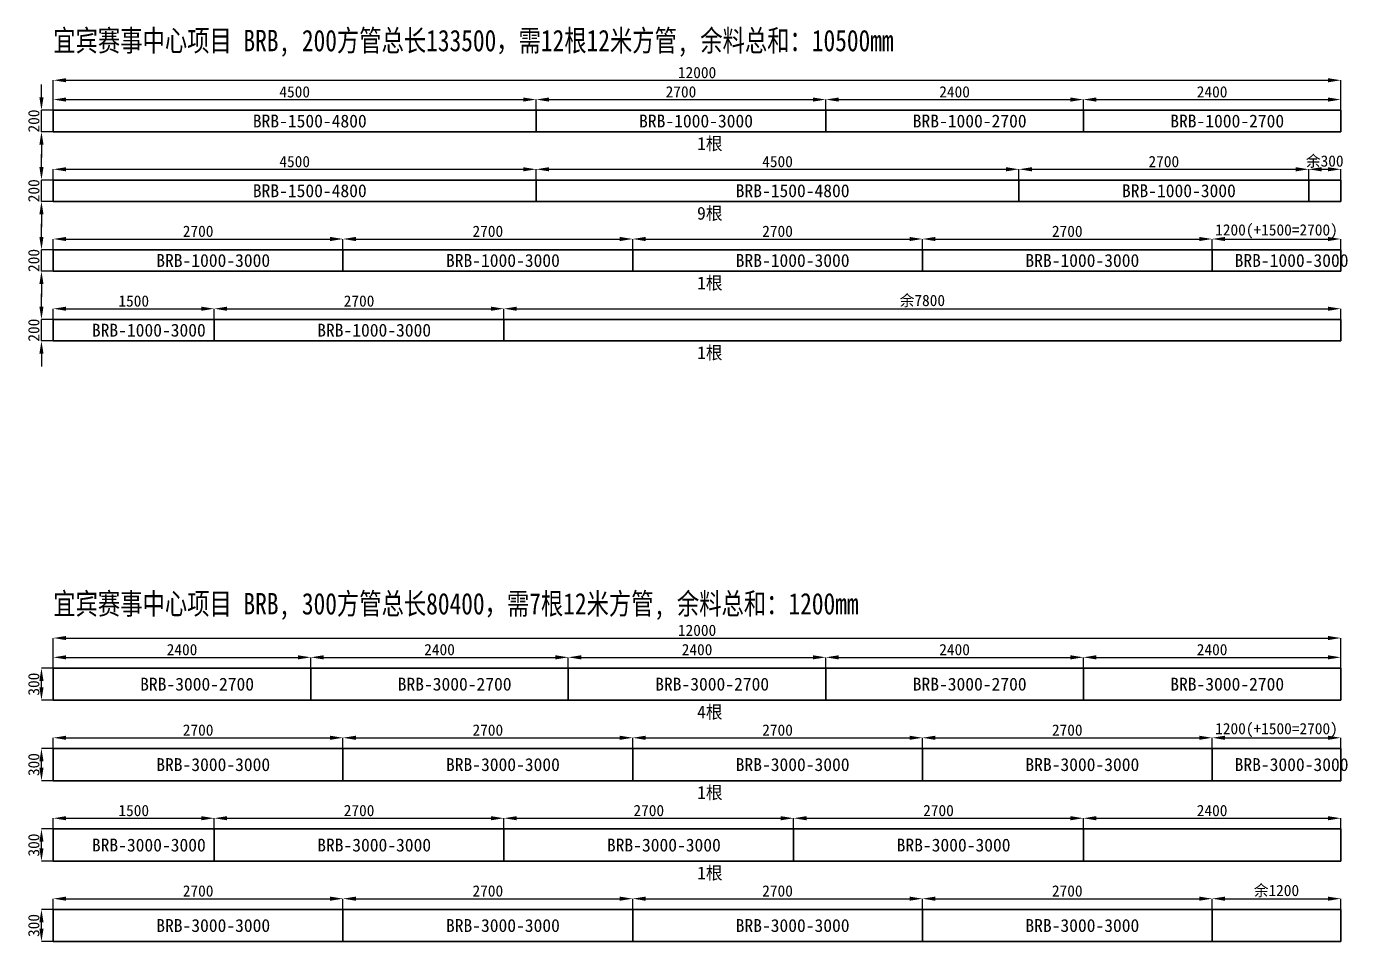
# Model space of a CAD drawing. Header units: metres. Extents: x -250 to 12240, y -15473 to 1732.
# Drawn here: x -250 to 12063, y -6800 to 1732 of the extents above; entities that cross this region are included whole.
import ezdxf

# ---------------------------------------------------------------- set-up
doc = ezdxf.new("R2010")
doc.units = ezdxf.units.M
for name, color, linetype in [('DIMENSION', 3, 'Continuous'), ('TEXT', 3, 'Continuous'), ('TUBE', 3, 'Continuous')]:
    doc.layers.add(name, color=color, linetype=linetype)
doc.dimstyles.get("Standard").update_dxf_attribs({"dimscale": 30, "dimtxt": 3.5, "dimasz": 4, "dimexe": 1.25, "dimexo": 0, "dimtad": 1, "dimcen": 2.5, "dimazin": 3, "dimtfac": 1, "dimtmove": 0, "dimatfit": 3})

# ---------------------------------------------------------------- blocks, each defined once
blk = doc.blocks.new('_CLOSEDFILLED')
at = {"color": 0, "linetype": 'BYBLOCK'}
blk.add_solid([(-1, 0.16), (0, 0), (-1, -0.16)], dxfattribs=at)
blk = doc.blocks.new('*D1')
at = {"color": 0}
for p, q in [((-110, 1070), (-110, 1190)), ((-110, 750), (-110, 950)), ((-110, 630), (-110, 510))]:
    blk.add_line(p, q, dxfattribs=at)
at = {"color": 3}
for p, q in [((10, 950), (-110, 950)), ((10, 750), (-110, 750))]:
    blk.add_line(p, q, dxfattribs=at)
at = {"layer": 'Defpoints'}
for p in [(10, 950), (-110, 750), (10, 750)]:
    blk.add_point(p, dxfattribs=at)
at = {"layer": 'DIMENSION', "color": 0, "xscale": 120, "yscale": 120}
for p, rotation in [((-110, 950), 270), ((-110, 750), 90)]:
    blk.add_blockref('_CLOSEDFILLED', p, dxfattribs=dict(at, rotation=rotation))
at = {"layer": 'DIMENSION', "color": 3, "insert": (-181.25, 850), "char_height": 105, "attachment_point": 5, "rotation": 90}
blk.add_mtext('200', dxfattribs=at)
blk = doc.blocks.new('*D2')
at = {"color": 3}
for p, q in [((0, 950), (0, 1230)), ((12000, 950), (12000, 1230))]:
    blk.add_line(p, q, dxfattribs=at)
at = {"color": 0}
blk.add_line((120, 1230), (11880, 1230), dxfattribs=at)
at = {"layer": 'Defpoints'}
for p in [(0, 1230), (0, 950), (12000, 950)]:
    blk.add_point(p, dxfattribs=at)
at = {"layer": 'DIMENSION', "color": 0, "xscale": 120, "yscale": 120, "rotation": 180}
blk.add_blockref('_CLOSEDFILLED', (0, 1230), dxfattribs=at)
at = {"layer": 'DIMENSION', "color": 0, "xscale": 120, "yscale": 120}
blk.add_blockref('_CLOSEDFILLED', (12000, 1230), dxfattribs=at)
at = {"layer": 'DIMENSION', "color": 3, "insert": (6000, 1301.25), "char_height": 105, "attachment_point": 5}
blk.add_mtext('12000', dxfattribs=at)
blk = doc.blocks.new('*D3')
at = {"color": 3}
for p, q in [((0, 950), (0, 1050)), ((4500, 950), (4500, 1050))]:
    blk.add_line(p, q, dxfattribs=at)
at = {"color": 0}
blk.add_line((120, 1050), (4380, 1050), dxfattribs=at)
at = {"layer": 'Defpoints'}
for p in [(0, 1050), (0, 950), (4500, 950)]:
    blk.add_point(p, dxfattribs=at)
at = {"layer": 'DIMENSION', "color": 0, "xscale": 120, "yscale": 120, "rotation": 180}
blk.add_blockref('_CLOSEDFILLED', (0, 1050), dxfattribs=at)
at = {"layer": 'DIMENSION', "color": 0, "xscale": 120, "yscale": 120}
blk.add_blockref('_CLOSEDFILLED', (4500, 1050), dxfattribs=at)
at = {"layer": 'DIMENSION', "color": 3, "insert": (2250, 1121.25), "char_height": 105, "attachment_point": 5}
blk.add_mtext('4500', dxfattribs=at)
blk = doc.blocks.new('*D4')
at = {"color": 3}
for p, q in [((4500, 950), (4500, 1050)), ((7200, 950), (7200, 1050))]:
    blk.add_line(p, q, dxfattribs=at)
at = {"color": 0}
blk.add_line((4620, 1050), (7080, 1050), dxfattribs=at)
at = {"layer": 'Defpoints'}
for p in [(4500, 1050), (4500, 950), (7200, 950)]:
    blk.add_point(p, dxfattribs=at)
at = {"layer": 'DIMENSION', "color": 0, "xscale": 120, "yscale": 120, "rotation": 180}
blk.add_blockref('_CLOSEDFILLED', (4500, 1050), dxfattribs=at)
at = {"layer": 'DIMENSION', "color": 0, "xscale": 120, "yscale": 120}
blk.add_blockref('_CLOSEDFILLED', (7200, 1050), dxfattribs=at)
at = {"layer": 'DIMENSION', "color": 3, "insert": (5850, 1121.25), "char_height": 105, "attachment_point": 5}
blk.add_mtext('2700', dxfattribs=at)
blk = doc.blocks.new('*D5')
at = {"color": 3}
for p, q in [((7200, 950), (7200, 1050)), ((9600, 950), (9600, 1050))]:
    blk.add_line(p, q, dxfattribs=at)
at = {"color": 0}
blk.add_line((7320, 1050), (9480, 1050), dxfattribs=at)
at = {"layer": 'Defpoints'}
for p in [(7200, 1050), (7200, 950), (9600, 950)]:
    blk.add_point(p, dxfattribs=at)
at = {"layer": 'DIMENSION', "color": 0, "xscale": 120, "yscale": 120, "rotation": 180}
blk.add_blockref('_CLOSEDFILLED', (7200, 1050), dxfattribs=at)
at = {"layer": 'DIMENSION', "color": 0, "xscale": 120, "yscale": 120}
blk.add_blockref('_CLOSEDFILLED', (9600, 1050), dxfattribs=at)
at = {"layer": 'DIMENSION', "color": 3, "insert": (8400, 1121.25), "char_height": 105, "attachment_point": 5}
blk.add_mtext('2400', dxfattribs=at)
blk = doc.blocks.new('*D6')
at = {"color": 3}
for p, q in [((9600, 950), (9600, 1050)), ((12000, 950), (12000, 1050))]:
    blk.add_line(p, q, dxfattribs=at)
at = {"color": 0}
blk.add_line((9720, 1050), (11880, 1050), dxfattribs=at)
at = {"layer": 'Defpoints'}
for p in [(9600, 1050), (9600, 950), (12000, 950)]:
    blk.add_point(p, dxfattribs=at)
at = {"layer": 'DIMENSION', "color": 0, "xscale": 120, "yscale": 120, "rotation": 180}
blk.add_blockref('_CLOSEDFILLED', (9600, 1050), dxfattribs=at)
at = {"layer": 'DIMENSION', "color": 0, "xscale": 120, "yscale": 120}
blk.add_blockref('_CLOSEDFILLED', (12000, 1050), dxfattribs=at)
at = {"layer": 'DIMENSION', "color": 3, "insert": (10800, 1121.25), "char_height": 105, "attachment_point": 5}
blk.add_mtext('2400', dxfattribs=at)
blk = doc.blocks.new('*D7')
at = {"color": 0}
for p, q in [((-110, 420), (-110, 540)), ((-110, 100), (-110, 300)), ((-110, -20), (-110, -140))]:
    blk.add_line(p, q, dxfattribs=at)
at = {"color": 3}
for p, q in [((10, 300), (-110, 300)), ((10, 100), (-110, 100))]:
    blk.add_line(p, q, dxfattribs=at)
at = {"layer": 'Defpoints'}
for p in [(10, 300), (-110, 100), (10, 100)]:
    blk.add_point(p, dxfattribs=at)
at = {"layer": 'DIMENSION', "color": 0, "xscale": 120, "yscale": 120}
for p, rotation in [((-110, 300), 270), ((-110, 100), 90)]:
    blk.add_blockref('_CLOSEDFILLED', p, dxfattribs=dict(at, rotation=rotation))
at = {"layer": 'DIMENSION', "color": 3, "insert": (-181.25, 200), "char_height": 105, "attachment_point": 5, "rotation": 90}
blk.add_mtext('200', dxfattribs=at)
blk = doc.blocks.new('*D8')
at = {"color": 3}
for p, q in [((0, 300), (0, 400)), ((4500, 300), (4500, 400))]:
    blk.add_line(p, q, dxfattribs=at)
at = {"color": 0}
blk.add_line((120, 400), (4380, 400), dxfattribs=at)
at = {"layer": 'Defpoints'}
for p in [(0, 400), (0, 300), (4500, 300)]:
    blk.add_point(p, dxfattribs=at)
at = {"layer": 'DIMENSION', "color": 0, "xscale": 120, "yscale": 120, "rotation": 180}
blk.add_blockref('_CLOSEDFILLED', (0, 400), dxfattribs=at)
at = {"layer": 'DIMENSION', "color": 0, "xscale": 120, "yscale": 120}
blk.add_blockref('_CLOSEDFILLED', (4500, 400), dxfattribs=at)
at = {"layer": 'DIMENSION', "color": 3, "insert": (2250, 471.25), "char_height": 105, "attachment_point": 5}
blk.add_mtext('4500', dxfattribs=at)
blk = doc.blocks.new('*D9')
at = {"color": 3}
for p, q in [((4500, 300), (4500, 400)), ((9000, 300), (9000, 400))]:
    blk.add_line(p, q, dxfattribs=at)
at = {"color": 0}
blk.add_line((4620, 400), (8880, 400), dxfattribs=at)
at = {"layer": 'Defpoints'}
for p in [(4500, 400), (4500, 300), (9000, 300)]:
    blk.add_point(p, dxfattribs=at)
at = {"layer": 'DIMENSION', "color": 0, "xscale": 120, "yscale": 120, "rotation": 180}
blk.add_blockref('_CLOSEDFILLED', (4500, 400), dxfattribs=at)
at = {"layer": 'DIMENSION', "color": 0, "xscale": 120, "yscale": 120}
blk.add_blockref('_CLOSEDFILLED', (9000, 400), dxfattribs=at)
at = {"layer": 'DIMENSION', "color": 3, "insert": (6750, 471.25), "char_height": 105, "attachment_point": 5}
blk.add_mtext('4500', dxfattribs=at)
blk = doc.blocks.new('*D10')
at = {"color": 3}
for p, q in [((9000, 300), (9000, 400)), ((11700, 300), (11700, 400))]:
    blk.add_line(p, q, dxfattribs=at)
at = {"color": 0}
blk.add_line((9120, 400), (11580, 400), dxfattribs=at)
at = {"layer": 'Defpoints'}
for p in [(9000, 400), (9000, 300), (11700, 300)]:
    blk.add_point(p, dxfattribs=at)
at = {"layer": 'DIMENSION', "color": 0, "xscale": 120, "yscale": 120, "rotation": 180}
blk.add_blockref('_CLOSEDFILLED', (9000, 400), dxfattribs=at)
at = {"layer": 'DIMENSION', "color": 0, "xscale": 120, "yscale": 120}
blk.add_blockref('_CLOSEDFILLED', (11700, 400), dxfattribs=at)
at = {"layer": 'DIMENSION', "color": 3, "insert": (10350, 471.25), "char_height": 105, "attachment_point": 5}
blk.add_mtext('2700', dxfattribs=at)
blk = doc.blocks.new('*D11')
at = {"color": 3}
for p, q in [((11700, 300), (11700, 400)), ((12000, 300), (12000, 400))]:
    blk.add_line(p, q, dxfattribs=at)
at = {"color": 0}
blk.add_line((11820, 400), (11880, 400), dxfattribs=at)
at = {"layer": 'Defpoints'}
for p in [(11700, 400), (11700, 300), (12000, 300)]:
    blk.add_point(p, dxfattribs=at)
at = {"layer": 'DIMENSION', "color": 0, "xscale": 120, "yscale": 120, "rotation": 180}
blk.add_blockref('_CLOSEDFILLED', (11700, 400), dxfattribs=at)
at = {"layer": 'DIMENSION', "color": 0, "xscale": 120, "yscale": 120}
blk.add_blockref('_CLOSEDFILLED', (12000, 400), dxfattribs=at)
at = {"layer": 'DIMENSION', "color": 3, "insert": (11850, 471.25), "char_height": 105, "attachment_point": 5}
blk.add_mtext('余300', dxfattribs=at)
blk = doc.blocks.new('*D12')
at = {"color": 0}
for p, q in [((-110, -230), (-110, -110)), ((-110, -550), (-110, -350)), ((-110, -670), (-110, -790))]:
    blk.add_line(p, q, dxfattribs=at)
at = {"color": 3}
for p, q in [((10, -350), (-110, -350)), ((10, -550), (-110, -550))]:
    blk.add_line(p, q, dxfattribs=at)
at = {"layer": 'Defpoints'}
for p in [(10, -350), (-110, -550), (10, -550)]:
    blk.add_point(p, dxfattribs=at)
at = {"layer": 'DIMENSION', "color": 0, "xscale": 120, "yscale": 120}
for p, rotation in [((-110, -350), 270), ((-110, -550), 90)]:
    blk.add_blockref('_CLOSEDFILLED', p, dxfattribs=dict(at, rotation=rotation))
at = {"layer": 'DIMENSION', "color": 3, "insert": (-181.25, -450), "char_height": 105, "attachment_point": 5, "rotation": 90}
blk.add_mtext('200', dxfattribs=at)
blk = doc.blocks.new('*D13')
at = {"color": 3}
for p, q in [((0, -350), (0, -250)), ((2700, -350), (2700, -250))]:
    blk.add_line(p, q, dxfattribs=at)
at = {"color": 0}
blk.add_line((120, -250), (2580, -250), dxfattribs=at)
at = {"layer": 'Defpoints'}
for p in [(0, -250), (0, -350), (2700, -350)]:
    blk.add_point(p, dxfattribs=at)
at = {"layer": 'DIMENSION', "color": 0, "xscale": 120, "yscale": 120, "rotation": 180}
blk.add_blockref('_CLOSEDFILLED', (0, -250), dxfattribs=at)
at = {"layer": 'DIMENSION', "color": 0, "xscale": 120, "yscale": 120}
blk.add_blockref('_CLOSEDFILLED', (2700, -250), dxfattribs=at)
at = {"layer": 'DIMENSION', "color": 3, "insert": (1350, -178.75), "char_height": 105, "attachment_point": 5}
blk.add_mtext('2700', dxfattribs=at)
blk = doc.blocks.new('*D14')
at = {"color": 3}
for p, q in [((2700, -350), (2700, -250)), ((5400, -350), (5400, -250))]:
    blk.add_line(p, q, dxfattribs=at)
at = {"color": 0}
blk.add_line((2820, -250), (5280, -250), dxfattribs=at)
at = {"layer": 'Defpoints'}
for p in [(2700, -250), (2700, -350), (5400, -350)]:
    blk.add_point(p, dxfattribs=at)
at = {"layer": 'DIMENSION', "color": 0, "xscale": 120, "yscale": 120, "rotation": 180}
blk.add_blockref('_CLOSEDFILLED', (2700, -250), dxfattribs=at)
at = {"layer": 'DIMENSION', "color": 0, "xscale": 120, "yscale": 120}
blk.add_blockref('_CLOSEDFILLED', (5400, -250), dxfattribs=at)
at = {"layer": 'DIMENSION', "color": 3, "insert": (4050, -178.75), "char_height": 105, "attachment_point": 5}
blk.add_mtext('2700', dxfattribs=at)
blk = doc.blocks.new('*D15')
at = {"color": 3}
for p, q in [((5400, -350), (5400, -250)), ((8100, -350), (8100, -250))]:
    blk.add_line(p, q, dxfattribs=at)
at = {"color": 0}
blk.add_line((5520, -250), (7980, -250), dxfattribs=at)
at = {"layer": 'Defpoints'}
for p in [(5400, -250), (5400, -350), (8100, -350)]:
    blk.add_point(p, dxfattribs=at)
at = {"layer": 'DIMENSION', "color": 0, "xscale": 120, "yscale": 120, "rotation": 180}
blk.add_blockref('_CLOSEDFILLED', (5400, -250), dxfattribs=at)
at = {"layer": 'DIMENSION', "color": 0, "xscale": 120, "yscale": 120}
blk.add_blockref('_CLOSEDFILLED', (8100, -250), dxfattribs=at)
at = {"layer": 'DIMENSION', "color": 3, "insert": (6750, -178.75), "char_height": 105, "attachment_point": 5}
blk.add_mtext('2700', dxfattribs=at)
blk = doc.blocks.new('*D16')
at = {"color": 3}
for p, q in [((8100, -350), (8100, -250)), ((10800, -350), (10800, -250))]:
    blk.add_line(p, q, dxfattribs=at)
at = {"color": 0}
blk.add_line((8220, -250), (10680, -250), dxfattribs=at)
at = {"layer": 'Defpoints'}
for p in [(8100, -250), (8100, -350), (10800, -350)]:
    blk.add_point(p, dxfattribs=at)
at = {"layer": 'DIMENSION', "color": 0, "xscale": 120, "yscale": 120, "rotation": 180}
blk.add_blockref('_CLOSEDFILLED', (8100, -250), dxfattribs=at)
at = {"layer": 'DIMENSION', "color": 0, "xscale": 120, "yscale": 120}
blk.add_blockref('_CLOSEDFILLED', (10800, -250), dxfattribs=at)
at = {"layer": 'DIMENSION', "color": 3, "insert": (9450, -178.75), "char_height": 105, "attachment_point": 5}
blk.add_mtext('2700', dxfattribs=at)
blk = doc.blocks.new('*D17')
at = {"color": 3}
for p, q in [((10800, -350), (10800, -250)), ((12000, -350), (12000, -250))]:
    blk.add_line(p, q, dxfattribs=at)
at = {"color": 0}
blk.add_line((10920, -250), (11880, -250), dxfattribs=at)
at = {"layer": 'Defpoints'}
for p in [(10800, -250), (10800, -350), (12000, -350)]:
    blk.add_point(p, dxfattribs=at)
at = {"layer": 'DIMENSION', "color": 0, "xscale": 120, "yscale": 120, "rotation": 180}
blk.add_blockref('_CLOSEDFILLED', (10800, -250), dxfattribs=at)
at = {"layer": 'DIMENSION', "color": 0, "xscale": 120, "yscale": 120}
blk.add_blockref('_CLOSEDFILLED', (12000, -250), dxfattribs=at)
at = {"layer": 'DIMENSION', "color": 3, "insert": (11400, -178.75), "char_height": 105, "attachment_point": 5}
blk.add_mtext('1200(+1500=2700)', dxfattribs=at)
blk = doc.blocks.new('*D18')
at = {"color": 0}
for p, q in [((-110, -880), (-110, -760)), ((-110, -1200), (-110, -1000)), ((-110, -1320), (-110, -1440))]:
    blk.add_line(p, q, dxfattribs=at)
at = {"color": 3}
for p, q in [((10, -1000), (-110, -1000)), ((10, -1200), (-110, -1200))]:
    blk.add_line(p, q, dxfattribs=at)
at = {"layer": 'Defpoints'}
for p in [(10, -1000), (-110, -1200), (10, -1200)]:
    blk.add_point(p, dxfattribs=at)
at = {"layer": 'DIMENSION', "color": 0, "xscale": 120, "yscale": 120}
for p, rotation in [((-110, -1000), 270), ((-110, -1200), 90)]:
    blk.add_blockref('_CLOSEDFILLED', p, dxfattribs=dict(at, rotation=rotation))
at = {"layer": 'DIMENSION', "color": 3, "insert": (-181.25, -1100), "char_height": 105, "attachment_point": 5, "rotation": 90}
blk.add_mtext('200', dxfattribs=at)
blk = doc.blocks.new('*D19')
at = {"color": 3}
for p, q in [((0, -1000), (0, -900)), ((1500, -1000), (1500, -900))]:
    blk.add_line(p, q, dxfattribs=at)
at = {"color": 0}
blk.add_line((120, -900), (1380, -900), dxfattribs=at)
at = {"layer": 'Defpoints'}
for p in [(0, -900), (0, -1000), (1500, -1000)]:
    blk.add_point(p, dxfattribs=at)
at = {"layer": 'DIMENSION', "color": 0, "xscale": 120, "yscale": 120, "rotation": 180}
blk.add_blockref('_CLOSEDFILLED', (0, -900), dxfattribs=at)
at = {"layer": 'DIMENSION', "color": 0, "xscale": 120, "yscale": 120}
blk.add_blockref('_CLOSEDFILLED', (1500, -900), dxfattribs=at)
at = {"layer": 'DIMENSION', "color": 3, "insert": (750, -828.75), "char_height": 105, "attachment_point": 5}
blk.add_mtext('1500', dxfattribs=at)
blk = doc.blocks.new('*D20')
at = {"color": 3}
for p, q in [((1500, -1000), (1500, -900)), ((4200, -1000), (4200, -900))]:
    blk.add_line(p, q, dxfattribs=at)
at = {"color": 0}
blk.add_line((1620, -900), (4080, -900), dxfattribs=at)
at = {"layer": 'Defpoints'}
for p in [(1500, -900), (1500, -1000), (4200, -1000)]:
    blk.add_point(p, dxfattribs=at)
at = {"layer": 'DIMENSION', "color": 0, "xscale": 120, "yscale": 120, "rotation": 180}
blk.add_blockref('_CLOSEDFILLED', (1500, -900), dxfattribs=at)
at = {"layer": 'DIMENSION', "color": 0, "xscale": 120, "yscale": 120}
blk.add_blockref('_CLOSEDFILLED', (4200, -900), dxfattribs=at)
at = {"layer": 'DIMENSION', "color": 3, "insert": (2850, -828.75), "char_height": 105, "attachment_point": 5}
blk.add_mtext('2700', dxfattribs=at)
blk = doc.blocks.new('*D21')
at = {"color": 3}
for p, q in [((4200, -1000), (4200, -900)), ((12000, -1000), (12000, -900))]:
    blk.add_line(p, q, dxfattribs=at)
at = {"color": 0}
blk.add_line((4320, -900), (11880, -900), dxfattribs=at)
at = {"layer": 'Defpoints'}
for p in [(4200, -900), (4200, -1000), (12000, -1000)]:
    blk.add_point(p, dxfattribs=at)
at = {"layer": 'DIMENSION', "color": 0, "xscale": 120, "yscale": 120, "rotation": 180}
blk.add_blockref('_CLOSEDFILLED', (4200, -900), dxfattribs=at)
at = {"layer": 'DIMENSION', "color": 0, "xscale": 120, "yscale": 120}
blk.add_blockref('_CLOSEDFILLED', (12000, -900), dxfattribs=at)
at = {"layer": 'DIMENSION', "color": 3, "insert": (8100, -828.75), "char_height": 105, "attachment_point": 5}
blk.add_mtext('余7800', dxfattribs=at)
blk = doc.blocks.new('*D22')
at = {"color": 3}
for p, q in [((10, -4250), (-110, -4250)), ((10, -4550), (-110, -4550))]:
    blk.add_line(p, q, dxfattribs=at)
at = {"color": 0}
blk.add_line((-110, -4430), (-110, -4370), dxfattribs=at)
at = {"layer": 'Defpoints'}
for p in [(10, -4250), (-110, -4550), (10, -4550)]:
    blk.add_point(p, dxfattribs=at)
at = {"layer": 'DIMENSION', "color": 0, "xscale": 120, "yscale": 120}
for p, rotation in [((-110, -4250), 90), ((-110, -4550), 270)]:
    blk.add_blockref('_CLOSEDFILLED', p, dxfattribs=dict(at, rotation=rotation))
at = {"layer": 'DIMENSION', "color": 3, "insert": (-181.25, -4400), "char_height": 105, "attachment_point": 5, "rotation": 90}
blk.add_mtext('300', dxfattribs=at)
blk = doc.blocks.new('*D23')
at = {"color": 3}
for p, q in [((0, -4250), (0, -3970)), ((12000, -4250), (12000, -3970))]:
    blk.add_line(p, q, dxfattribs=at)
at = {"color": 0}
blk.add_line((120, -3970), (11880, -3970), dxfattribs=at)
at = {"layer": 'Defpoints'}
for p in [(0, -3970), (0, -4250), (12000, -4250)]:
    blk.add_point(p, dxfattribs=at)
at = {"layer": 'DIMENSION', "color": 0, "xscale": 120, "yscale": 120, "rotation": 180}
blk.add_blockref('_CLOSEDFILLED', (0, -3970), dxfattribs=at)
at = {"layer": 'DIMENSION', "color": 0, "xscale": 120, "yscale": 120}
blk.add_blockref('_CLOSEDFILLED', (12000, -3970), dxfattribs=at)
at = {"layer": 'DIMENSION', "color": 3, "insert": (6000, -3898.75), "char_height": 105, "attachment_point": 5}
blk.add_mtext('12000', dxfattribs=at)
blk = doc.blocks.new('*D24')
at = {"color": 3}
for p, q in [((0, -4250), (0, -4150)), ((2400, -4250), (2400, -4150))]:
    blk.add_line(p, q, dxfattribs=at)
at = {"color": 0}
blk.add_line((120, -4150), (2280, -4150), dxfattribs=at)
at = {"layer": 'Defpoints'}
for p in [(0, -4150), (0, -4250), (2400, -4250)]:
    blk.add_point(p, dxfattribs=at)
at = {"layer": 'DIMENSION', "color": 0, "xscale": 120, "yscale": 120, "rotation": 180}
blk.add_blockref('_CLOSEDFILLED', (0, -4150), dxfattribs=at)
at = {"layer": 'DIMENSION', "color": 0, "xscale": 120, "yscale": 120}
blk.add_blockref('_CLOSEDFILLED', (2400, -4150), dxfattribs=at)
at = {"layer": 'DIMENSION', "color": 3, "insert": (1200, -4078.75), "char_height": 105, "attachment_point": 5}
blk.add_mtext('2400', dxfattribs=at)
blk = doc.blocks.new('*D25')
at = {"color": 3}
for p, q in [((2400, -4250), (2400, -4150)), ((4800, -4250), (4800, -4150))]:
    blk.add_line(p, q, dxfattribs=at)
at = {"color": 0}
blk.add_line((2520, -4150), (4680, -4150), dxfattribs=at)
at = {"layer": 'Defpoints'}
for p in [(2400, -4150), (2400, -4250), (4800, -4250)]:
    blk.add_point(p, dxfattribs=at)
at = {"layer": 'DIMENSION', "color": 0, "xscale": 120, "yscale": 120, "rotation": 180}
blk.add_blockref('_CLOSEDFILLED', (2400, -4150), dxfattribs=at)
at = {"layer": 'DIMENSION', "color": 0, "xscale": 120, "yscale": 120}
blk.add_blockref('_CLOSEDFILLED', (4800, -4150), dxfattribs=at)
at = {"layer": 'DIMENSION', "color": 3, "insert": (3600, -4078.75), "char_height": 105, "attachment_point": 5}
blk.add_mtext('2400', dxfattribs=at)
blk = doc.blocks.new('*D26')
at = {"color": 3}
for p, q in [((4800, -4250), (4800, -4150)), ((7200, -4250), (7200, -4150))]:
    blk.add_line(p, q, dxfattribs=at)
at = {"color": 0}
blk.add_line((4920, -4150), (7080, -4150), dxfattribs=at)
at = {"layer": 'Defpoints'}
for p in [(4800, -4150), (4800, -4250), (7200, -4250)]:
    blk.add_point(p, dxfattribs=at)
at = {"layer": 'DIMENSION', "color": 0, "xscale": 120, "yscale": 120, "rotation": 180}
blk.add_blockref('_CLOSEDFILLED', (4800, -4150), dxfattribs=at)
at = {"layer": 'DIMENSION', "color": 0, "xscale": 120, "yscale": 120}
blk.add_blockref('_CLOSEDFILLED', (7200, -4150), dxfattribs=at)
at = {"layer": 'DIMENSION', "color": 3, "insert": (6000, -4078.75), "char_height": 105, "attachment_point": 5}
blk.add_mtext('2400', dxfattribs=at)
blk = doc.blocks.new('*D27')
at = {"color": 3}
for p, q in [((7200, -4250), (7200, -4150)), ((9600, -4250), (9600, -4150))]:
    blk.add_line(p, q, dxfattribs=at)
at = {"color": 0}
blk.add_line((7320, -4150), (9480, -4150), dxfattribs=at)
at = {"layer": 'Defpoints'}
for p in [(7200, -4150), (7200, -4250), (9600, -4250)]:
    blk.add_point(p, dxfattribs=at)
at = {"layer": 'DIMENSION', "color": 0, "xscale": 120, "yscale": 120, "rotation": 180}
blk.add_blockref('_CLOSEDFILLED', (7200, -4150), dxfattribs=at)
at = {"layer": 'DIMENSION', "color": 0, "xscale": 120, "yscale": 120}
blk.add_blockref('_CLOSEDFILLED', (9600, -4150), dxfattribs=at)
at = {"layer": 'DIMENSION', "color": 3, "insert": (8400, -4078.75), "char_height": 105, "attachment_point": 5}
blk.add_mtext('2400', dxfattribs=at)
blk = doc.blocks.new('*D28')
at = {"color": 3}
for p, q in [((9600, -4250), (9600, -4150)), ((12000, -4250), (12000, -4150))]:
    blk.add_line(p, q, dxfattribs=at)
at = {"color": 0}
blk.add_line((9720, -4150), (11880, -4150), dxfattribs=at)
at = {"layer": 'Defpoints'}
for p in [(9600, -4150), (9600, -4250), (12000, -4250)]:
    blk.add_point(p, dxfattribs=at)
at = {"layer": 'DIMENSION', "color": 0, "xscale": 120, "yscale": 120, "rotation": 180}
blk.add_blockref('_CLOSEDFILLED', (9600, -4150), dxfattribs=at)
at = {"layer": 'DIMENSION', "color": 0, "xscale": 120, "yscale": 120}
blk.add_blockref('_CLOSEDFILLED', (12000, -4150), dxfattribs=at)
at = {"layer": 'DIMENSION', "color": 3, "insert": (10800, -4078.75), "char_height": 105, "attachment_point": 5}
blk.add_mtext('2400', dxfattribs=at)
blk = doc.blocks.new('*D29')
at = {"color": 3}
for p, q in [((10, -5000), (-110, -5000)), ((10, -5300), (-110, -5300))]:
    blk.add_line(p, q, dxfattribs=at)
at = {"color": 0}
blk.add_line((-110, -5180), (-110, -5120), dxfattribs=at)
at = {"layer": 'Defpoints'}
for p in [(10, -5000), (-110, -5300), (10, -5300)]:
    blk.add_point(p, dxfattribs=at)
at = {"layer": 'DIMENSION', "color": 0, "xscale": 120, "yscale": 120}
for p, rotation in [((-110, -5000), 90), ((-110, -5300), 270)]:
    blk.add_blockref('_CLOSEDFILLED', p, dxfattribs=dict(at, rotation=rotation))
at = {"layer": 'DIMENSION', "color": 3, "insert": (-181.25, -5150), "char_height": 105, "attachment_point": 5, "rotation": 90}
blk.add_mtext('300', dxfattribs=at)
blk = doc.blocks.new('*D30')
at = {"color": 3}
for p, q in [((0, -5000), (0, -4900)), ((2700, -5000), (2700, -4900))]:
    blk.add_line(p, q, dxfattribs=at)
at = {"color": 0}
blk.add_line((120, -4900), (2580, -4900), dxfattribs=at)
at = {"layer": 'Defpoints'}
for p in [(0, -4900), (0, -5000), (2700, -5000)]:
    blk.add_point(p, dxfattribs=at)
at = {"layer": 'DIMENSION', "color": 0, "xscale": 120, "yscale": 120, "rotation": 180}
blk.add_blockref('_CLOSEDFILLED', (0, -4900), dxfattribs=at)
at = {"layer": 'DIMENSION', "color": 0, "xscale": 120, "yscale": 120}
blk.add_blockref('_CLOSEDFILLED', (2700, -4900), dxfattribs=at)
at = {"layer": 'DIMENSION', "color": 3, "insert": (1350, -4828.75), "char_height": 105, "attachment_point": 5}
blk.add_mtext('2700', dxfattribs=at)
blk = doc.blocks.new('*D31')
at = {"color": 3}
for p, q in [((2700, -5000), (2700, -4900)), ((5400, -5000), (5400, -4900))]:
    blk.add_line(p, q, dxfattribs=at)
at = {"color": 0}
blk.add_line((2820, -4900), (5280, -4900), dxfattribs=at)
at = {"layer": 'Defpoints'}
for p in [(2700, -4900), (2700, -5000), (5400, -5000)]:
    blk.add_point(p, dxfattribs=at)
at = {"layer": 'DIMENSION', "color": 0, "xscale": 120, "yscale": 120, "rotation": 180}
blk.add_blockref('_CLOSEDFILLED', (2700, -4900), dxfattribs=at)
at = {"layer": 'DIMENSION', "color": 0, "xscale": 120, "yscale": 120}
blk.add_blockref('_CLOSEDFILLED', (5400, -4900), dxfattribs=at)
at = {"layer": 'DIMENSION', "color": 3, "insert": (4050, -4828.75), "char_height": 105, "attachment_point": 5}
blk.add_mtext('2700', dxfattribs=at)
blk = doc.blocks.new('*D32')
at = {"color": 3}
for p, q in [((5400, -5000), (5400, -4900)), ((8100, -5000), (8100, -4900))]:
    blk.add_line(p, q, dxfattribs=at)
at = {"color": 0}
blk.add_line((5520, -4900), (7980, -4900), dxfattribs=at)
at = {"layer": 'Defpoints'}
for p in [(5400, -4900), (5400, -5000), (8100, -5000)]:
    blk.add_point(p, dxfattribs=at)
at = {"layer": 'DIMENSION', "color": 0, "xscale": 120, "yscale": 120, "rotation": 180}
blk.add_blockref('_CLOSEDFILLED', (5400, -4900), dxfattribs=at)
at = {"layer": 'DIMENSION', "color": 0, "xscale": 120, "yscale": 120}
blk.add_blockref('_CLOSEDFILLED', (8100, -4900), dxfattribs=at)
at = {"layer": 'DIMENSION', "color": 3, "insert": (6750, -4828.75), "char_height": 105, "attachment_point": 5}
blk.add_mtext('2700', dxfattribs=at)
blk = doc.blocks.new('*D33')
at = {"color": 3}
for p, q in [((8100, -5000), (8100, -4900)), ((10800, -5000), (10800, -4900))]:
    blk.add_line(p, q, dxfattribs=at)
at = {"color": 0}
blk.add_line((8220, -4900), (10680, -4900), dxfattribs=at)
at = {"layer": 'Defpoints'}
for p in [(8100, -4900), (8100, -5000), (10800, -5000)]:
    blk.add_point(p, dxfattribs=at)
at = {"layer": 'DIMENSION', "color": 0, "xscale": 120, "yscale": 120, "rotation": 180}
blk.add_blockref('_CLOSEDFILLED', (8100, -4900), dxfattribs=at)
at = {"layer": 'DIMENSION', "color": 0, "xscale": 120, "yscale": 120}
blk.add_blockref('_CLOSEDFILLED', (10800, -4900), dxfattribs=at)
at = {"layer": 'DIMENSION', "color": 3, "insert": (9450, -4828.75), "char_height": 105, "attachment_point": 5}
blk.add_mtext('2700', dxfattribs=at)
blk = doc.blocks.new('*D34')
at = {"color": 3}
for p, q in [((10800, -5000), (10800, -4900)), ((12000, -5000), (12000, -4900))]:
    blk.add_line(p, q, dxfattribs=at)
at = {"color": 0}
blk.add_line((10920, -4900), (11880, -4900), dxfattribs=at)
at = {"layer": 'Defpoints'}
for p in [(10800, -4900), (10800, -5000), (12000, -5000)]:
    blk.add_point(p, dxfattribs=at)
at = {"layer": 'DIMENSION', "color": 0, "xscale": 120, "yscale": 120, "rotation": 180}
blk.add_blockref('_CLOSEDFILLED', (10800, -4900), dxfattribs=at)
at = {"layer": 'DIMENSION', "color": 0, "xscale": 120, "yscale": 120}
blk.add_blockref('_CLOSEDFILLED', (12000, -4900), dxfattribs=at)
at = {"layer": 'DIMENSION', "color": 3, "insert": (11400, -4828.75), "char_height": 105, "attachment_point": 5}
blk.add_mtext('1200(+1500=2700)', dxfattribs=at)
blk = doc.blocks.new('*D35')
at = {"color": 3}
for p, q in [((10, -5750), (-110, -5750)), ((10, -6050), (-110, -6050))]:
    blk.add_line(p, q, dxfattribs=at)
at = {"color": 0}
blk.add_line((-110, -5930), (-110, -5870), dxfattribs=at)
at = {"layer": 'Defpoints'}
for p in [(10, -5750), (-110, -6050), (10, -6050)]:
    blk.add_point(p, dxfattribs=at)
at = {"layer": 'DIMENSION', "color": 0, "xscale": 120, "yscale": 120}
for p, rotation in [((-110, -5750), 90), ((-110, -6050), 270)]:
    blk.add_blockref('_CLOSEDFILLED', p, dxfattribs=dict(at, rotation=rotation))
at = {"layer": 'DIMENSION', "color": 3, "insert": (-181.25, -5900), "char_height": 105, "attachment_point": 5, "rotation": 90}
blk.add_mtext('300', dxfattribs=at)
blk = doc.blocks.new('*D36')
at = {"color": 3}
for p, q in [((0, -5750), (0, -5650)), ((1500, -5750), (1500, -5650))]:
    blk.add_line(p, q, dxfattribs=at)
at = {"color": 0}
blk.add_line((120, -5650), (1380, -5650), dxfattribs=at)
at = {"layer": 'Defpoints'}
for p in [(0, -5650), (0, -5750), (1500, -5750)]:
    blk.add_point(p, dxfattribs=at)
at = {"layer": 'DIMENSION', "color": 0, "xscale": 120, "yscale": 120, "rotation": 180}
blk.add_blockref('_CLOSEDFILLED', (0, -5650), dxfattribs=at)
at = {"layer": 'DIMENSION', "color": 0, "xscale": 120, "yscale": 120}
blk.add_blockref('_CLOSEDFILLED', (1500, -5650), dxfattribs=at)
at = {"layer": 'DIMENSION', "color": 3, "insert": (750, -5578.75), "char_height": 105, "attachment_point": 5}
blk.add_mtext('1500', dxfattribs=at)
blk = doc.blocks.new('*D37')
at = {"color": 3}
for p, q in [((1500, -5750), (1500, -5650)), ((4200, -5750), (4200, -5650))]:
    blk.add_line(p, q, dxfattribs=at)
at = {"color": 0}
blk.add_line((1620, -5650), (4080, -5650), dxfattribs=at)
at = {"layer": 'Defpoints'}
for p in [(1500, -5650), (1500, -5750), (4200, -5750)]:
    blk.add_point(p, dxfattribs=at)
at = {"layer": 'DIMENSION', "color": 0, "xscale": 120, "yscale": 120, "rotation": 180}
blk.add_blockref('_CLOSEDFILLED', (1500, -5650), dxfattribs=at)
at = {"layer": 'DIMENSION', "color": 0, "xscale": 120, "yscale": 120}
blk.add_blockref('_CLOSEDFILLED', (4200, -5650), dxfattribs=at)
at = {"layer": 'DIMENSION', "color": 3, "insert": (2850, -5578.75), "char_height": 105, "attachment_point": 5}
blk.add_mtext('2700', dxfattribs=at)
blk = doc.blocks.new('*D38')
at = {"color": 3}
for p, q in [((4200, -5750), (4200, -5650)), ((6900, -5750), (6900, -5650))]:
    blk.add_line(p, q, dxfattribs=at)
at = {"color": 0}
blk.add_line((4320, -5650), (6780, -5650), dxfattribs=at)
at = {"layer": 'Defpoints'}
for p in [(4200, -5650), (4200, -5750), (6900, -5750)]:
    blk.add_point(p, dxfattribs=at)
at = {"layer": 'DIMENSION', "color": 0, "xscale": 120, "yscale": 120, "rotation": 180}
blk.add_blockref('_CLOSEDFILLED', (4200, -5650), dxfattribs=at)
at = {"layer": 'DIMENSION', "color": 0, "xscale": 120, "yscale": 120}
blk.add_blockref('_CLOSEDFILLED', (6900, -5650), dxfattribs=at)
at = {"layer": 'DIMENSION', "color": 3, "insert": (5550, -5578.75), "char_height": 105, "attachment_point": 5}
blk.add_mtext('2700', dxfattribs=at)
blk = doc.blocks.new('*D39')
at = {"color": 3}
for p, q in [((6900, -5750), (6900, -5650)), ((9600, -5750), (9600, -5650))]:
    blk.add_line(p, q, dxfattribs=at)
at = {"color": 0}
blk.add_line((7020, -5650), (9480, -5650), dxfattribs=at)
at = {"layer": 'Defpoints'}
for p in [(6900, -5650), (6900, -5750), (9600, -5750)]:
    blk.add_point(p, dxfattribs=at)
at = {"layer": 'DIMENSION', "color": 0, "xscale": 120, "yscale": 120, "rotation": 180}
blk.add_blockref('_CLOSEDFILLED', (6900, -5650), dxfattribs=at)
at = {"layer": 'DIMENSION', "color": 0, "xscale": 120, "yscale": 120}
blk.add_blockref('_CLOSEDFILLED', (9600, -5650), dxfattribs=at)
at = {"layer": 'DIMENSION', "color": 3, "insert": (8250, -5578.75), "char_height": 105, "attachment_point": 5}
blk.add_mtext('2700', dxfattribs=at)
blk = doc.blocks.new('*D40')
at = {"color": 3}
for p, q in [((9600, -5750), (9600, -5650)), ((12000, -5750), (12000, -5650))]:
    blk.add_line(p, q, dxfattribs=at)
at = {"color": 0}
blk.add_line((9720, -5650), (11880, -5650), dxfattribs=at)
at = {"layer": 'Defpoints'}
for p in [(9600, -5650), (9600, -5750), (12000, -5750)]:
    blk.add_point(p, dxfattribs=at)
at = {"layer": 'DIMENSION', "color": 0, "xscale": 120, "yscale": 120, "rotation": 180}
blk.add_blockref('_CLOSEDFILLED', (9600, -5650), dxfattribs=at)
at = {"layer": 'DIMENSION', "color": 0, "xscale": 120, "yscale": 120}
blk.add_blockref('_CLOSEDFILLED', (12000, -5650), dxfattribs=at)
at = {"layer": 'DIMENSION', "color": 3, "insert": (10800, -5578.75), "char_height": 105, "attachment_point": 5}
blk.add_mtext('2400', dxfattribs=at)
blk = doc.blocks.new('*D41')
at = {"color": 3}
for p, q in [((10, -6500), (-110, -6500)), ((10, -6800), (-110, -6800))]:
    blk.add_line(p, q, dxfattribs=at)
at = {"color": 0}
blk.add_line((-110, -6680), (-110, -6620), dxfattribs=at)
at = {"layer": 'Defpoints'}
for p in [(10, -6500), (-110, -6800), (10, -6800)]:
    blk.add_point(p, dxfattribs=at)
at = {"layer": 'DIMENSION', "color": 0, "xscale": 120, "yscale": 120}
for p, rotation in [((-110, -6500), 90), ((-110, -6800), 270)]:
    blk.add_blockref('_CLOSEDFILLED', p, dxfattribs=dict(at, rotation=rotation))
at = {"layer": 'DIMENSION', "color": 3, "insert": (-181.25, -6650), "char_height": 105, "attachment_point": 5, "rotation": 90}
blk.add_mtext('300', dxfattribs=at)
blk = doc.blocks.new('*D42')
at = {"color": 3}
for p, q in [((0, -6500), (0, -6400)), ((2700, -6500), (2700, -6400))]:
    blk.add_line(p, q, dxfattribs=at)
at = {"color": 0}
blk.add_line((120, -6400), (2580, -6400), dxfattribs=at)
at = {"layer": 'Defpoints'}
for p in [(0, -6400), (0, -6500), (2700, -6500)]:
    blk.add_point(p, dxfattribs=at)
at = {"layer": 'DIMENSION', "color": 0, "xscale": 120, "yscale": 120, "rotation": 180}
blk.add_blockref('_CLOSEDFILLED', (0, -6400), dxfattribs=at)
at = {"layer": 'DIMENSION', "color": 0, "xscale": 120, "yscale": 120}
blk.add_blockref('_CLOSEDFILLED', (2700, -6400), dxfattribs=at)
at = {"layer": 'DIMENSION', "color": 3, "insert": (1350, -6328.75), "char_height": 105, "attachment_point": 5}
blk.add_mtext('2700', dxfattribs=at)
blk = doc.blocks.new('*D43')
at = {"color": 3}
for p, q in [((2700, -6500), (2700, -6400)), ((5400, -6500), (5400, -6400))]:
    blk.add_line(p, q, dxfattribs=at)
at = {"color": 0}
blk.add_line((2820, -6400), (5280, -6400), dxfattribs=at)
at = {"layer": 'Defpoints'}
for p in [(2700, -6400), (2700, -6500), (5400, -6500)]:
    blk.add_point(p, dxfattribs=at)
at = {"layer": 'DIMENSION', "color": 0, "xscale": 120, "yscale": 120, "rotation": 180}
blk.add_blockref('_CLOSEDFILLED', (2700, -6400), dxfattribs=at)
at = {"layer": 'DIMENSION', "color": 0, "xscale": 120, "yscale": 120}
blk.add_blockref('_CLOSEDFILLED', (5400, -6400), dxfattribs=at)
at = {"layer": 'DIMENSION', "color": 3, "insert": (4050, -6328.75), "char_height": 105, "attachment_point": 5}
blk.add_mtext('2700', dxfattribs=at)
blk = doc.blocks.new('*D44')
at = {"color": 3}
for p, q in [((5400, -6500), (5400, -6400)), ((8100, -6500), (8100, -6400))]:
    blk.add_line(p, q, dxfattribs=at)
at = {"color": 0}
blk.add_line((5520, -6400), (7980, -6400), dxfattribs=at)
at = {"layer": 'Defpoints'}
for p in [(5400, -6400), (5400, -6500), (8100, -6500)]:
    blk.add_point(p, dxfattribs=at)
at = {"layer": 'DIMENSION', "color": 0, "xscale": 120, "yscale": 120, "rotation": 180}
blk.add_blockref('_CLOSEDFILLED', (5400, -6400), dxfattribs=at)
at = {"layer": 'DIMENSION', "color": 0, "xscale": 120, "yscale": 120}
blk.add_blockref('_CLOSEDFILLED', (8100, -6400), dxfattribs=at)
at = {"layer": 'DIMENSION', "color": 3, "insert": (6750, -6328.75), "char_height": 105, "attachment_point": 5}
blk.add_mtext('2700', dxfattribs=at)
blk = doc.blocks.new('*D45')
at = {"color": 3}
for p, q in [((8100, -6500), (8100, -6400)), ((10800, -6500), (10800, -6400))]:
    blk.add_line(p, q, dxfattribs=at)
at = {"color": 0}
blk.add_line((8220, -6400), (10680, -6400), dxfattribs=at)
at = {"layer": 'Defpoints'}
for p in [(8100, -6400), (8100, -6500), (10800, -6500)]:
    blk.add_point(p, dxfattribs=at)
at = {"layer": 'DIMENSION', "color": 0, "xscale": 120, "yscale": 120, "rotation": 180}
blk.add_blockref('_CLOSEDFILLED', (8100, -6400), dxfattribs=at)
at = {"layer": 'DIMENSION', "color": 0, "xscale": 120, "yscale": 120}
blk.add_blockref('_CLOSEDFILLED', (10800, -6400), dxfattribs=at)
at = {"layer": 'DIMENSION', "color": 3, "insert": (9450, -6328.75), "char_height": 105, "attachment_point": 5}
blk.add_mtext('2700', dxfattribs=at)
blk = doc.blocks.new('*D46')
at = {"color": 3}
for p, q in [((10800, -6500), (10800, -6400)), ((12000, -6500), (12000, -6400))]:
    blk.add_line(p, q, dxfattribs=at)
at = {"color": 0}
blk.add_line((10920, -6400), (11880, -6400), dxfattribs=at)
at = {"layer": 'Defpoints'}
for p in [(10800, -6400), (10800, -6500), (12000, -6500)]:
    blk.add_point(p, dxfattribs=at)
at = {"layer": 'DIMENSION', "color": 0, "xscale": 120, "yscale": 120, "rotation": 180}
blk.add_blockref('_CLOSEDFILLED', (10800, -6400), dxfattribs=at)
at = {"layer": 'DIMENSION', "color": 0, "xscale": 120, "yscale": 120}
blk.add_blockref('_CLOSEDFILLED', (12000, -6400), dxfattribs=at)
at = {"layer": 'DIMENSION', "color": 3, "insert": (11400, -6328.75), "char_height": 105, "attachment_point": 5}
blk.add_mtext('余1200', dxfattribs=at)

msp = doc.modelspace()

# ---------------------------------------------------------------- linework, layer by layer
at = {"layer": 'TUBE', "color": 7, "lineweight": 35}
for p, q in [((0, 950), (4500, 950)), ((0, 950), (0, 750)), ((4500, 950), (4500, 750)), ((4500, 950), (7200, 950)), ((7200, 950), (7200, 750)), ((7200, 950), (9600, 950)), ((9600, 950), (9600, 750)), ((9600, 950), (12000, 950)), ((12000, 950), (12000, 750)), ((0, 750), (4500, 750)), ((4500, 750), (7200, 750)), ((7200, 750), (9600, 750)), ((9600, 750), (12000, 750)), ((0, 300), (4500, 300)), ((0, 300), (0, 100)), ((4500, 300), (4500, 100)), ((4500, 300), (9000, 300)), ((9000, 300), (9000, 100)), ((9000, 300), (11700, 300)), ((11700, 300), (11700, 100)), ((11700, 300), (12000, 300)), ((11700, 300), (11700, 100)), ((12000, 300), (12000, 100)), ((0, 100), (4500, 100)), ((4500, 100), (9000, 100)), ((9000, 100), (11700, 100)), ((11700, 100), (12000, 100)), ((0, -350), (2700, -350)), ((0, -350), (0, -550)), ((2700, -350), (2700, -550)), ((2700, -350), (5400, -350)), ((5400, -350), (5400, -550)), ((5400, -350), (8100, -350)), ((8100, -350), (8100, -550)), ((8100, -350), (10800, -350)), ((10800, -350), (10800, -550)), ((10800, -350), (12000, -350)), ((10800, -350), (10800, -550)), ((12000, -350), (12000, -550)), ((0, -550), (2700, -550)), ((2700, -550), (5400, -550)), ((5400, -550), (8100, -550)), ((8100, -550), (10800, -550)), ((10800, -550), (12000, -550)), ((0, -1000), (1500, -1000)), ((0, -1000), (0, -1200)), ((1500, -1000), (1500, -1200)), ((1500, -1000), (4200, -1000)), ((4200, -1000), (4200, -1200)), ((4200, -1000), (12000, -1000)), ((4200, -1000), (4200, -1200)), ((12000, -1000), (12000, -1200)), ((0, -1200), (1500, -1200)), ((1500, -1200), (4200, -1200)), ((4200, -1200), (12000, -1200)), ((0, -4250), (2400, -4250)), ((0, -4250), (0, -4550)), ((2400, -4250), (2400, -4550)), ((2400, -4250), (4800, -4250)), ((4800, -4250), (4800, -4550)), ((4800, -4250), (7200, -4250)), ((7200, -4250), (7200, -4550)), ((7200, -4250), (9600, -4250)), ((9600, -4250), (9600, -4550)), ((9600, -4250), (12000, -4250)), ((12000, -4250), (12000, -4550)), ((0, -4550), (2400, -4550)), ((2400, -4550), (4800, -4550)), ((4800, -4550), (7200, -4550)), ((7200, -4550), (9600, -4550)), ((9600, -4550), (12000, -4550)), ((0, -5000), (2700, -5000)), ((0, -5000), (0, -5300)), ((2700, -5000), (2700, -5300)), ((2700, -5000), (5400, -5000)), ((5400, -5000), (5400, -5300)), ((5400, -5000), (8100, -5000)), ((8100, -5000), (8100, -5300)), ((8100, -5000), (10800, -5000)), ((10800, -5000), (10800, -5300)), ((10800, -5000), (12000, -5000)), ((10800, -5000), (10800, -5300)), ((12000, -5000), (12000, -5300)), ((0, -5300), (2700, -5300)), ((2700, -5300), (5400, -5300)), ((5400, -5300), (8100, -5300)), ((8100, -5300), (10800, -5300)), ((10800, -5300), (12000, -5300)), ((0, -5750), (1500, -5750)), ((0, -5750), (0, -6050)), ((1500, -5750), (1500, -6050)), ((1500, -5750), (4200, -5750)), ((4200, -5750), (4200, -6050)), ((4200, -5750), (6900, -5750)), ((6900, -5750), (6900, -6050)), ((6900, -5750), (9600, -5750)), ((9600, -5750), (9600, -6050)), ((9600, -5750), (12000, -5750)), ((9600, -5750), (9600, -6050)), ((12000, -5750), (12000, -6050)), ((0, -6050), (1500, -6050)), ((1500, -6050), (4200, -6050)), ((4200, -6050), (6900, -6050)), ((6900, -6050), (9600, -6050)), ((9600, -6050), (12000, -6050)), ((0, -6500), (2700, -6500)), ((0, -6500), (0, -6800)), ((2700, -6500), (2700, -6800)), ((2700, -6500), (5400, -6500)), ((5400, -6500), (5400, -6800)), ((5400, -6500), (8100, -6500)), ((8100, -6500), (8100, -6800)), ((8100, -6500), (10800, -6500)), ((10800, -6500), (10800, -6800)), ((10800, -6500), (12000, -6500)), ((10800, -6500), (10800, -6800)), ((12000, -6500), (12000, -6800)), ((0, -6800), (2700, -6800)), ((2700, -6800), (5400, -6800)), ((5400, -6800), (8100, -6800)), ((8100, -6800), (10800, -6800)), ((10800, -6800), (12000, -6800))]:
    msp.add_line(p, q, dxfattribs=at)

# ---------------------------------------------------------------- texts
at = {"layer": 'TEXT', "width": 0.8}
for s, p in [('宜宾赛事中心项目 BRB, 200方管总长133500，需12根12米方管, 余料总和：10500mm', (0, 1500)), ('宜宾赛事中心项目 BRB, 300方管总长80400，需7根12米方管, 余料总和：1200mm', (0, -3750))]:
    msp.add_text(s, height=200, dxfattribs=at).set_placement(p)
at = {"layer": 'TEXT'}
for s, p in [('BRB-1500-4800', (1860, 790)), ('BRB-1000-3000', (5460, 790)), ('BRB-1000-2700', (8010, 790)), ('BRB-1000-2700', (10410, 790)), ('1根', (6000, 580)), ('BRB-1500-4800', (1860, 140)), ('BRB-1500-4800', (6360, 140)), ('BRB-1000-3000', (9960, 140)), ('9根', (6000, -70)), ('BRB-1000-3000', (960, -510)), ('BRB-1000-3000', (3660, -510)), ('BRB-1000-3000', (6360, -510)), ('BRB-1000-3000', (9060, -510)), ('BRB-1000-3000', (11010, -510)), ('1根', (6000, -720)), ('BRB-1000-3000', (360, -1160)), ('BRB-1000-3000', (2460, -1160)), ('1根', (6000, -1370)), ('BRB-3000-2700', (810, -4460)), ('BRB-3000-2700', (3210, -4460)), ('BRB-3000-2700', (5610, -4460)), ('BRB-3000-2700', (8010, -4460)), ('BRB-3000-2700', (10410, -4460)), ('4根', (6000, -4720)), ('BRB-3000-3000', (960, -5210)), ('BRB-3000-3000', (3660, -5210)), ('BRB-3000-3000', (6360, -5210)), ('BRB-3000-3000', (9060, -5210)), ('BRB-3000-3000', (11010, -5210)), ('1根', (6000, -5470)), ('BRB-3000-3000', (360, -5960)), ('BRB-3000-3000', (2460, -5960)), ('BRB-3000-3000', (5160, -5960)), ('BRB-3000-3000', (7860, -5960)), ('1根', (6000, -6220)), ('BRB-3000-3000', (960, -6710)), ('BRB-3000-3000', (3660, -6710)), ('BRB-3000-3000', (6360, -6710)), ('BRB-3000-3000', (9060, -6710))]:
    msp.add_text(s, height=120, dxfattribs=at).set_placement(p)

# ---------------------------------------------------------------- dimensions: what is measured, and where the dimension line sits
at = {"layer": 'DIMENSION', "color": 3, "lineweight": 25}
for base, p1, p2, text, picture, middle in [((0, 1230), (0, 950), (12000, 950), '12000', '*D2', (6000, 1301.25)), ((0, 1050), (0, 950), (4500, 950), '4500', '*D3', (2250, 1121.25)), ((4500, 1050), (4500, 950), (7200, 950), '2700', '*D4', (5850, 1121.25)), ((7200, 1050), (7200, 950), (9600, 950), '2400', '*D5', (8400, 1121.25)), ((9600, 1050), (9600, 950), (12000, 950), '2400', '*D6', (10800, 1121.25)), ((0, 400), (0, 300), (4500, 300), '4500', '*D8', (2250, 471.25)), ((4500, 400), (4500, 300), (9000, 300), '4500', '*D9', (6750, 471.25)), ((9000, 400), (9000, 300), (11700, 300), '2700', '*D10', (10350, 471.25)), ((11700, 400), (11700, 300), (12000, 300), '余300', '*D11', (11850, 471.25)), ((0, -250), (0, -350), (2700, -350), '2700', '*D13', (1350, -178.75)), ((2700, -250), (2700, -350), (5400, -350), '2700', '*D14', (4050, -178.75)), ((5400, -250), (5400, -350), (8100, -350), '2700', '*D15', (6750, -178.75)), ((8100, -250), (8100, -350), (10800, -350), '2700', '*D16', (9450, -178.75)), ((10800, -250), (10800, -350), (12000, -350), '1200(+1500=2700)', '*D17', (11400, -178.75)), ((0, -900), (0, -1000), (1500, -1000), '1500', '*D19', (750, -828.75)), ((1500, -900), (1500, -1000), (4200, -1000), '2700', '*D20', (2850, -828.75)), ((4200, -900), (4200, -1000), (12000, -1000), '余7800', '*D21', (8100, -828.75)), ((0, -3970), (0, -4250), (12000, -4250), '12000', '*D23', (6000, -3898.75)), ((0, -4150), (0, -4250), (2400, -4250), '2400', '*D24', (1200, -4078.75)), ((2400, -4150), (2400, -4250), (4800, -4250), '2400', '*D25', (3600, -4078.75)), ((4800, -4150), (4800, -4250), (7200, -4250), '2400', '*D26', (6000, -4078.75)), ((7200, -4150), (7200, -4250), (9600, -4250), '2400', '*D27', (8400, -4078.75)), ((9600, -4150), (9600, -4250), (12000, -4250), '2400', '*D28', (10800, -4078.75)), ((0, -4900), (0, -5000), (2700, -5000), '2700', '*D30', (1350, -4828.75)), ((2700, -4900), (2700, -5000), (5400, -5000), '2700', '*D31', (4050, -4828.75)), ((5400, -4900), (5400, -5000), (8100, -5000), '2700', '*D32', (6750, -4828.75)), ((8100, -4900), (8100, -5000), (10800, -5000), '2700', '*D33', (9450, -4828.75)), ((10800, -4900), (10800, -5000), (12000, -5000), '1200(+1500=2700)', '*D34', (11400, -4828.75)), ((0, -5650), (0, -5750), (1500, -5750), '1500', '*D36', (750, -5578.75)), ((1500, -5650), (1500, -5750), (4200, -5750), '2700', '*D37', (2850, -5578.75)), ((4200, -5650), (4200, -5750), (6900, -5750), '2700', '*D38', (5550, -5578.75)), ((6900, -5650), (6900, -5750), (9600, -5750), '2700', '*D39', (8250, -5578.75)), ((9600, -5650), (9600, -5750), (12000, -5750), '2400', '*D40', (10800, -5578.75)), ((0, -6400), (0, -6500), (2700, -6500), '2700', '*D42', (1350, -6328.75)), ((2700, -6400), (2700, -6500), (5400, -6500), '2700', '*D43', (4050, -6328.75)), ((5400, -6400), (5400, -6500), (8100, -6500), '2700', '*D44', (6750, -6328.75)), ((8100, -6400), (8100, -6500), (10800, -6500), '2700', '*D45', (9450, -6328.75)), ((10800, -6400), (10800, -6500), (12000, -6500), '余1200', '*D46', (11400, -6328.75))]:
    dim = msp.add_linear_dim(base=base, p1=p1, p2=p2, text=text, dimstyle='Standard', dxfattribs=at)
    dim.commit()
    dim.dimension.update_dxf_attribs({"geometry": picture, "text_midpoint": middle})
for base, p1, p2, text, picture, middle in [((-110, 750), (10, 750), (10, 950), '200', '*D1', (-181.25, 850)), ((-110, 100), (10, 100), (10, 300), '200', '*D7', (-181.25, 200)), ((-110, -550), (10, -550), (10, -350), '200', '*D12', (-181.25, -450)), ((-110, -1200), (10, -1200), (10, -1000), '200', '*D18', (-181.25, -1100)), ((-110, -4550), (10, -4550), (10, -4250), '300', '*D22', (-181.25, -4400)), ((-110, -5300), (10, -5300), (10, -5000), '300', '*D29', (-181.25, -5150)), ((-110, -6050), (10, -6050), (10, -5750), '300', '*D35', (-181.25, -5900)), ((-110, -6800), (10, -6800), (10, -6500), '300', '*D41', (-181.25, -6650))]:
    dim = msp.add_linear_dim(base=base, p1=p1, p2=p2, angle=90, text=text, dimstyle='Standard', dxfattribs=at)
    dim.commit()
    dim.dimension.update_dxf_attribs({"geometry": picture, "text_midpoint": middle})

doc.saveas('drawing.dxf')
